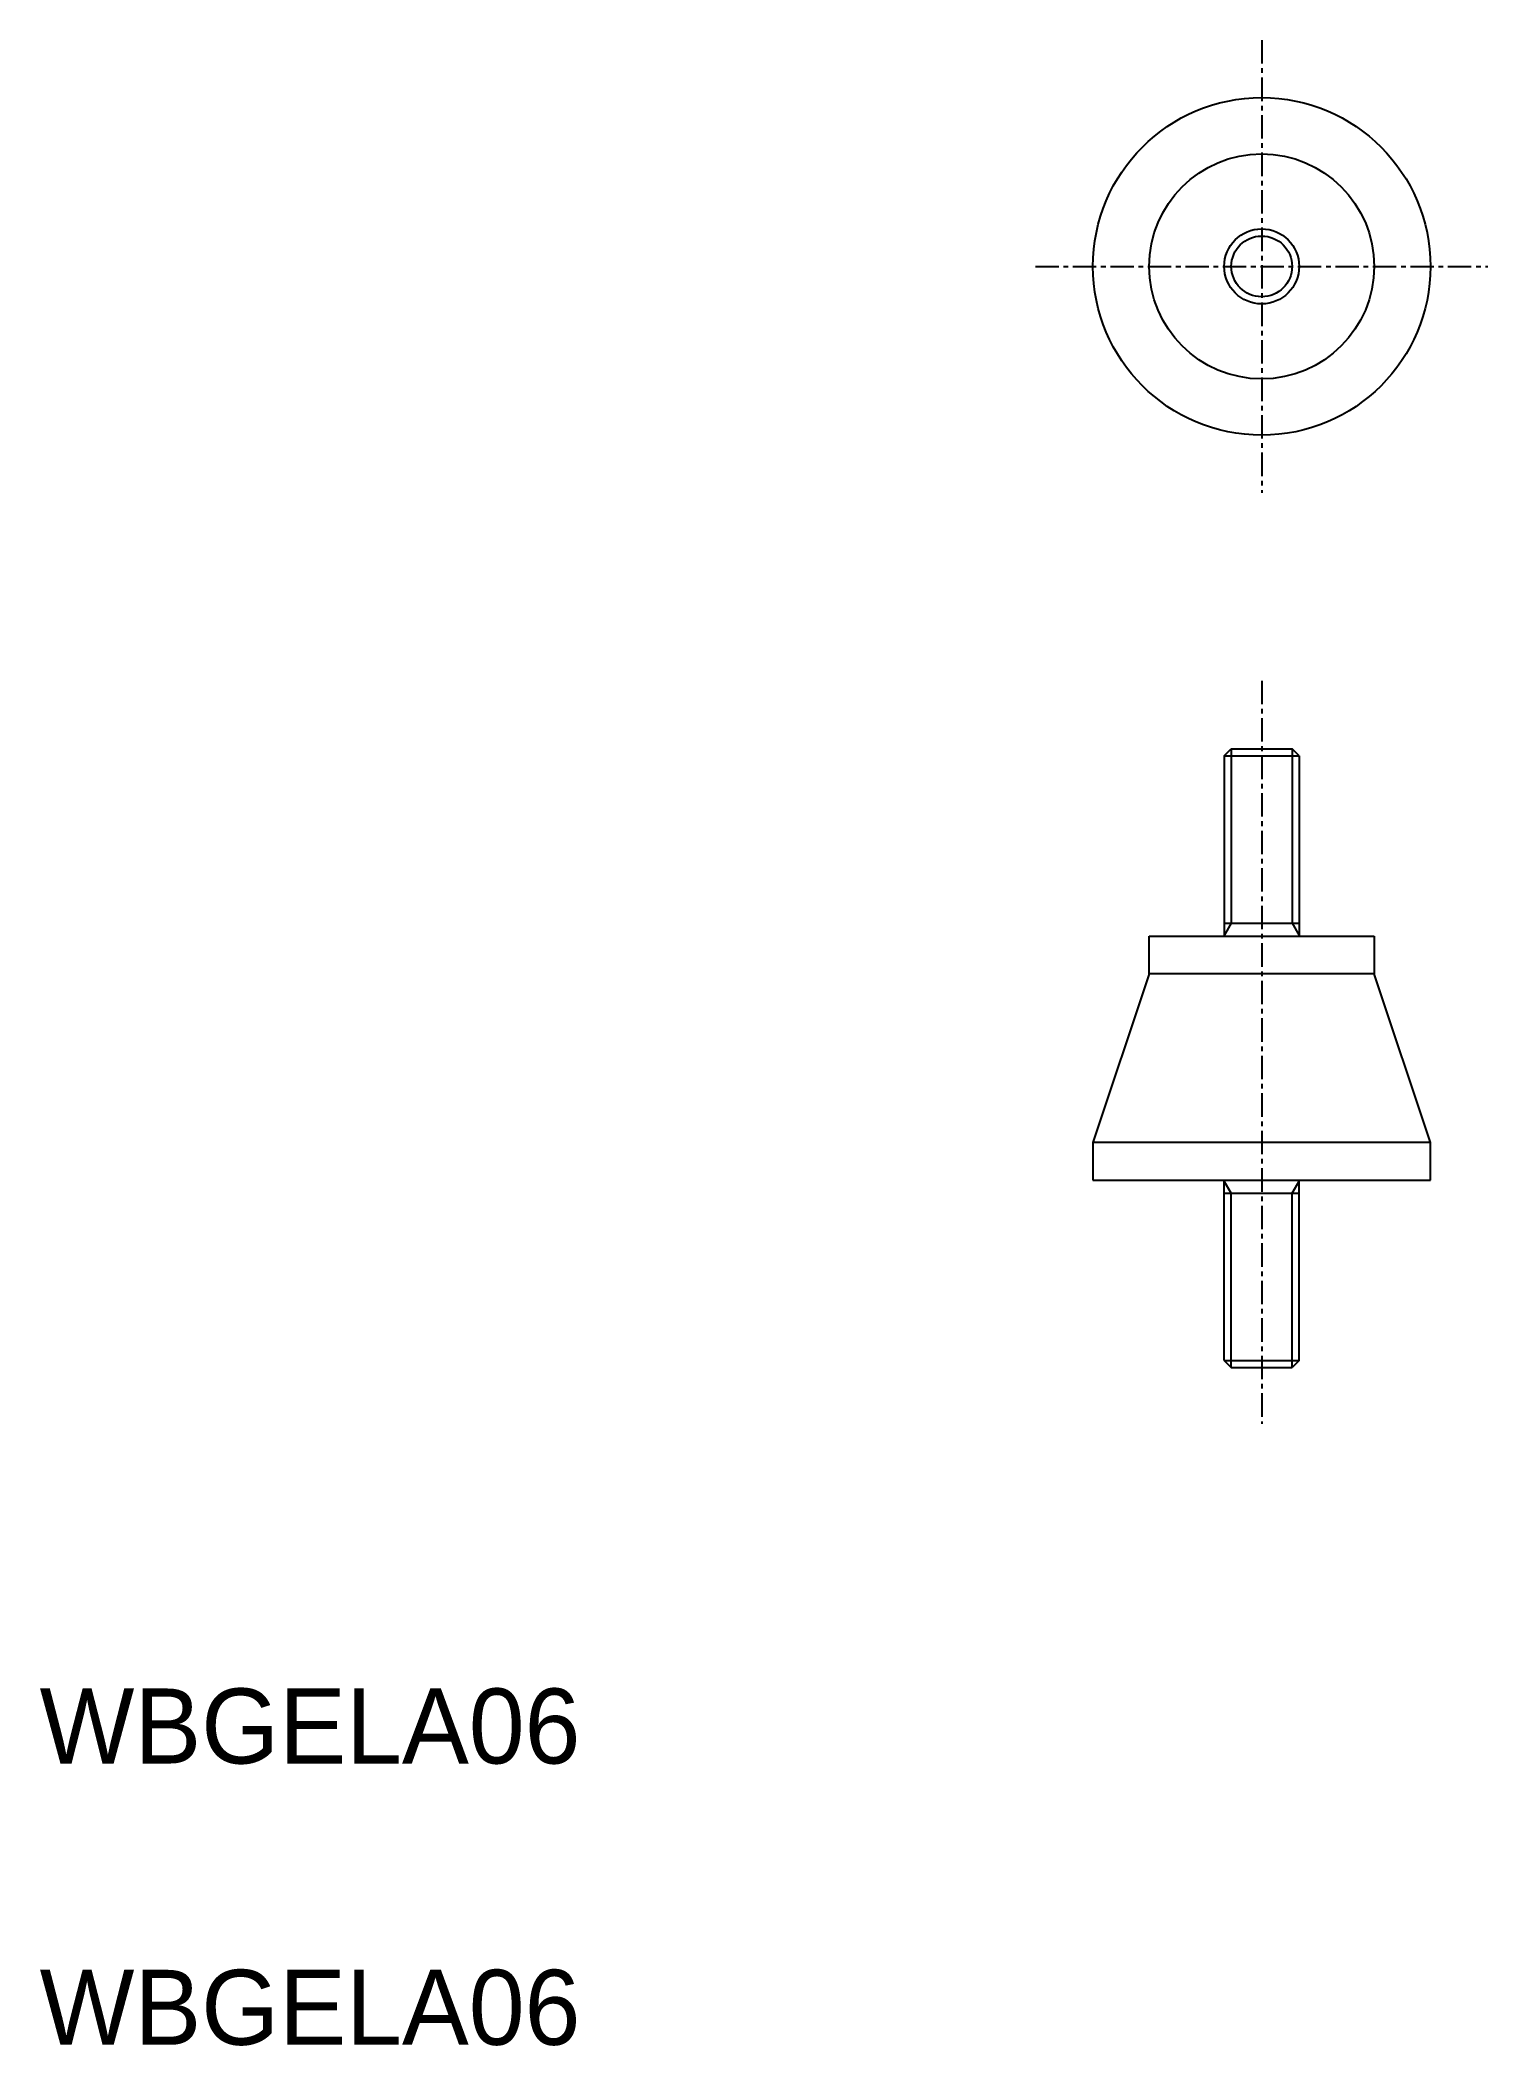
# Model space of a CAD drawing. Extents: x 10 to 87, y 10 to 117.
import ezdxf

# ---------------------------------------------------------------- set-up
doc = ezdxf.new("R2010")
doc.units = 0
doc.linetypes.add('CENTER', pattern=[2, 1.25, -0.25, 0.25, -0.25])
doc.layers.get('0').update_dxf_attribs({"linetype": 'CONTINUOUS'})
doc.layers.add('CENTER', color=1, linetype='CENTER')

msp = doc.modelspace()

# ---------------------------------------------------------------- linework, layer by layer
at = {"color": 7, "linetype": 'CONTINUOUS'}
for p, q in [((73.17, 78.73), (73.54, 79.11)), ((73.17, 78.73), (73.17, 69.11)), ((73.17, 78.73), (77.17, 78.73)), ((73.54, 79.11), (76.79, 79.11)), ((77.17, 78.73), (76.79, 79.11)), ((77.17, 78.73), (77.17, 69.11)), ((73.17, 69.81), (77.17, 69.81)), ((69.17, 69.11), (81.17, 69.11)), ((69.17, 67.11), (69.17, 69.11)), ((81.17, 69.11), (81.17, 67.11)), ((69.17, 67.11), (66.17, 58.11)), ((81.17, 67.11), (69.17, 67.11)), ((84.17, 58.11), (81.17, 67.11)), ((84.17, 58.11), (66.17, 58.11)), ((66.17, 58.11), (66.17, 56.11)), ((84.17, 56.11), (84.17, 58.11)), ((66.17, 56.11), (84.17, 56.11)), ((73.17, 46.49), (73.17, 56.11)), ((77.17, 46.49), (77.17, 56.11)), ((73.17, 55.41), (77.17, 55.41)), ((73.17, 46.49), (77.17, 46.49)), ((73.17, 46.49), (73.54, 46.11)), ((73.54, 46.11), (76.79, 46.11)), ((77.17, 46.49), (76.79, 46.11))]:
    msp.add_line(p, q, dxfattribs=at)
at = {"color": 3, "linetype": 'CONTINUOUS'}
for p, q in [((73.54, 79.11), (73.54, 69.81)), ((76.79, 79.11), (76.79, 69.81)), ((73.54, 69.81), (73.17, 69.15)), ((76.79, 69.81), (77.17, 69.15)), ((73.54, 55.41), (73.17, 56.06)), ((76.79, 55.41), (77.17, 56.06)), ((73.54, 46.11), (73.54, 55.41)), ((76.79, 46.11), (76.79, 55.41))]:
    msp.add_line(p, q, dxfattribs=at)
at = {"color": 7, "linetype": 'CONTINUOUS'}
for radius in [9, 6, 2]:
    msp.add_circle((75.17, 104.83), radius, dxfattribs=at)
at = {"color": 3, "linetype": 'CONTINUOUS'}
msp.add_circle((75.17, 104.83), 1.62, dxfattribs=at)
at = {"layer": 'CENTER', "color": 1, "linetype": 'CENTER'}
for p, q in [((75.17, 116.9), (75.17, 92.76)), ((63.1, 104.83), (87.23, 104.83)), ((75.17, 82.74), (75.17, 43.12))]:
    msp.add_line(p, q, dxfattribs=at)

# ---------------------------------------------------------------- texts
at = {"color": 7, "linetype": 'CONTINUOUS'}
for p in [(10, 25), (10, 10)]:
    msp.add_text('WBGELA06', height=4, dxfattribs=at).set_placement(p)

doc.saveas('drawing.dxf')
